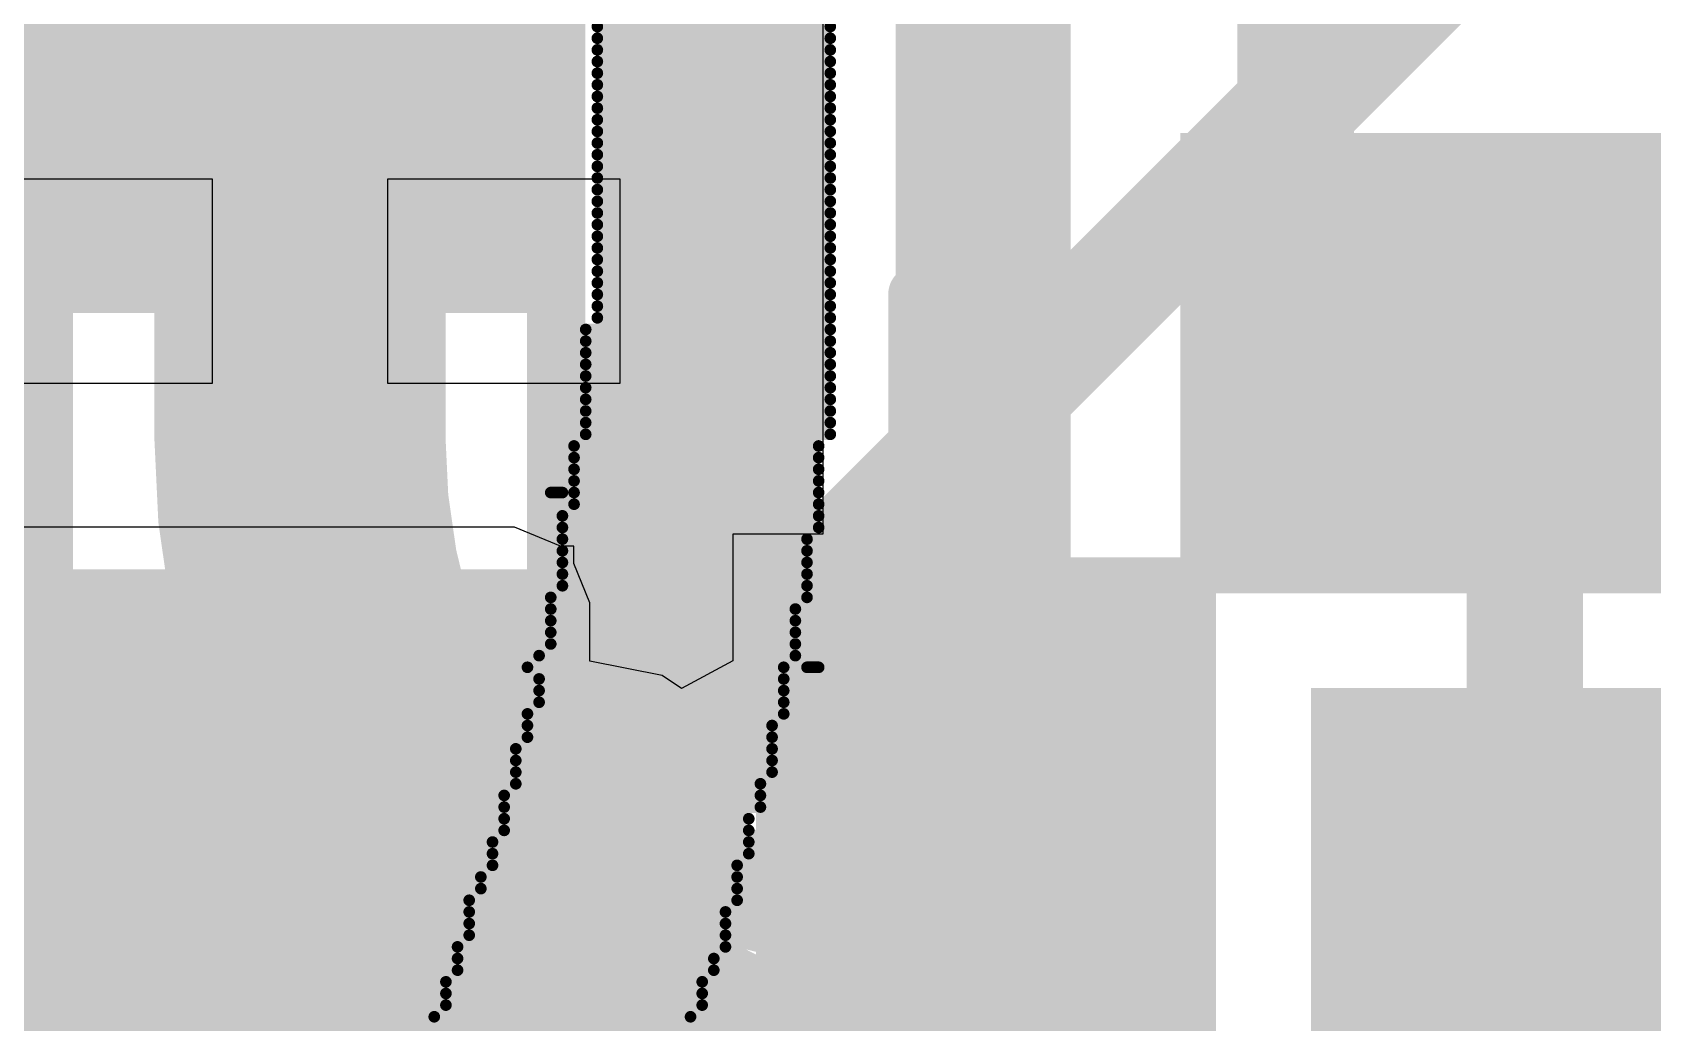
# Model space of a CAD drawing. Header units: inches. Extents: x -0.9 to 13.3, y -2.2 to 2.7.
# Drawn here: x 1.4319 to 1.571, y -0.3965 to -0.3115 of the extents above; entities that cross this region are included whole.
import ezdxf

# ---------------------------------------------------------------- set-up
doc = ezdxf.new("R2010")
doc.units = ezdxf.units.IN
doc.header["$MEASUREMENT"] = 0
for name, color, linetype in [('Board Outline', 216, 'Continuous'), ('Bottom Layer', 5, 'Continuous'), ('Bottom Overlay', 54, 'Continuous'), ('Dimension', 6, 'Continuous'), ('Drill Drawing', 1, 'Continuous'), ('Top Layer', 1, 'Continuous'), ('Top Overlay', 2, 'Continuous'), ('Top Paste', 8, 'Continuous'), ('Top Solder', 216, 'Continuous'), ('Via Holes', 16, 'Continuous')]:
    doc.layers.add(name, color=color, linetype=linetype)

# ---------------------------------------------------------------- blocks, each defined once
blk = doc.blocks.new('TQFN_16_EP_3_3__53')
at = {"layer": 'Top Layer'}
for points in [[(-0.023622, 0.07185045), (-0.023622, 0.04035435), (-0.035433, 0.04035435), (-0.035433, 0.07185045)], [(-0.003936999999999997, 0.07185045), (-0.003937000000000003, 0.04035435), (-0.015748, 0.04035435), (-0.015748, 0.07185045)], [(-0.07185035, 0.0354331), (-0.04035425, 0.0354331), (-0.04035425, 0.0236221), (-0.07185035, 0.0236221)], [(-0.0242126, 0.0242126), (0.0242126, 0.0242126), (0.0242126, -0.0242126), (-0.0242126, -0.0242126)], [(-0.07185035, 0.0157481), (-0.04035425, 0.0157481), (-0.04035425, 0.0039371), (-0.07185035, 0.0039371)]]:
    blk.add_hatch(color=1, dxfattribs=at).paths.add_polyline_path(points)
at = {"layer": 'Top Paste'}
for points in [[(-0.023622, 0.07185045), (-0.023622, 0.04035435), (-0.035433, 0.04035435), (-0.035433, 0.07185045)], [(-0.003936999999999997, 0.07185045), (-0.003937000000000003, 0.04035435), (-0.015748, 0.04035435), (-0.015748, 0.07185045)], [(-0.07185035, 0.0354331), (-0.04035425, 0.0354331), (-0.04035425, 0.0236221), (-0.07185035, 0.0236221)], [(-0.0242126, 0.0242126), (0.0242126, 0.0242126), (0.0242126, -0.0242126), (-0.0242126, -0.0242126)], [(-0.07185035, 0.0157481), (-0.04035425, 0.0157481), (-0.04035425, 0.0039371), (-0.07185035, 0.0039371)]]:
    blk.add_hatch(color=8, dxfattribs=at).paths.add_polyline_path(points)
at = {"layer": 'Top Solder'}
for points in [[(-0.019622, 0.07585045), (-0.019622, 0.03635435), (-0.039433, 0.03635435), (-0.039433, 0.07585045)], [(6.300000000000291e-05, 0.07585045), (6.299999999999709e-05, 0.03635435), (-0.019748, 0.03635435), (-0.019748, 0.07585045)], [(0.0197481, 0.07585045), (0.0197481, 0.03635435), (-6.290000000000291e-05, 0.03635435), (-6.289999999999708e-05, 0.07585045)], [(-0.07585035, 0.0394331), (-0.03635425, 0.0394331), (-0.03635425, 0.0196221), (-0.07585035, 0.0196221)], [(-0.0282126, 0.0282126), (0.0282126, 0.0282126), (0.0282126, -0.0282126), (-0.0282126, -0.0282126)], [(-0.07585035, 0.0197481), (-0.03635425, 0.0197481), (-0.03635425, -6.29e-05), (-0.07585035, -6.29e-05)], [(-0.07585035, 6.3e-05), (-0.03635425, 6.3e-05), (-0.03635425, -0.019748), (-0.07585035, -0.019748)]]:
    blk.add_hatch(color=216, dxfattribs=at).paths.add_polyline_path(points)
at = {"layer": 'Top Overlay'}
for points in [[(-0.062, 0.044, 0.005, 0.005, 0), (-0.062, 0.062, 0.005, 0.005, 0)], [(-0.062, 0.062, 0.005, 0.005, 0), (-0.045, 0.062, 0.005, 0.005, 0)], [(-0.083, 0.036, 0.005, 0.005, 0), (-0.078, 0.031, 0.005, 0.005, 0)], [(-0.083, 0.026, 0.005, 0.005, 0), (-0.083, 0.036, 0.005, 0.005, 0)], [(-0.083, 0.026, 0.005, 0.005, 0), (-0.078, 0.031, 0.005, 0.005, 0)]]:
    blk.add_lwpolyline(points, format="xyseb", dxfattribs=at)
for points in [[(-0.06325, 0.062, 0.0025, 0.0025, 1), (-0.06075, 0.062, 0.0025, 0.0025, 1)], [(-0.06325, 0.062, 0.0025, 0.0025, 1), (-0.06075, 0.062, 0.0025, 0.0025, 1)], [(-0.04625, 0.062, 0.0025, 0.0025, 1), (-0.04375, 0.062, 0.0025, 0.0025, 1)], [(-0.06325, 0.044, 0.0025, 0.0025, 1), (-0.06075, 0.044, 0.0025, 0.0025, 1)], [(-0.08425, 0.036, 0.0025, 0.0025, 1), (-0.08175, 0.036, 0.0025, 0.0025, 1)], [(-0.08425, 0.036, 0.0025, 0.0025, 1), (-0.08175, 0.036, 0.0025, 0.0025, 1)], [(-0.07925, 0.031, 0.0025, 0.0025, 1), (-0.07675, 0.031, 0.0025, 0.0025, 1)], [(-0.07925, 0.031, 0.0025, 0.0025, 1), (-0.07675, 0.031, 0.0025, 0.0025, 1)], [(-0.08425, 0.026, 0.0025, 0.0025, 1), (-0.08175, 0.026, 0.0025, 0.0025, 1)], [(-0.08425, 0.026, 0.0025, 0.0025, 1), (-0.08175, 0.026, 0.0025, 0.0025, 1)]]:
    blk.add_lwpolyline(points, format="xyseb", close=True, dxfattribs=at)
blk = doc.blocks.new('S______B______88')
at = {"layer": 'Top Layer'}
for points in [[(-0.045, -0.0175), (-0.045, 0.0175), (-0.015, 0.0175), (-0.015, -0.0175)], [(0.015, -0.0175), (0.015, 0.0175), (0.045, 0.0175), (0.045, -0.0175)]]:
    blk.add_hatch(color=1, dxfattribs=at).paths.add_polyline_path(points)
at = {"layer": 'Top Paste'}
for points in [[(-0.045, -0.0175), (-0.045, 0.0175), (-0.015, 0.0175), (-0.015, -0.0175)], [(0.015, -0.0175), (0.015, 0.0175), (0.045, 0.0175), (0.045, -0.0175)]]:
    blk.add_hatch(color=8, dxfattribs=at).paths.add_polyline_path(points)
at = {"layer": 'Top Solder'}
for points in [[(-0.049, -0.0215), (-0.049, 0.0215), (-0.011, 0.0215), (-0.011, -0.0215)], [(0.011, -0.0215), (0.011, 0.0215), (0.049, 0.0215), (0.049, -0.0215)]]:
    blk.add_hatch(color=216, dxfattribs=at).paths.add_polyline_path(points)
at = {"layer": 'Top Overlay'}
for points in [[(-0.05, 0.022, 0.005, 0.005, 0), (-0.05, -0.022, 0.005, 0.005, 0)], [(-0.05, 0.022, 0.005, 0.005, 0), (0.05, 0.022, 0.005, 0.005, 0)], [(0.05, 0.022, 0.005, 0.005, 0), (0.05, -0.022, 0.005, 0.005, 0)], [(-0.05, -0.022, 0.005, 0.005, 0), (0.05, -0.022, 0.005, 0.005, 0)]]:
    blk.add_lwpolyline(points, format="xyseb", dxfattribs=at)
for points in [[(-0.05125, 0.022, 0.0025, 0.0025, 1), (-0.04875, 0.022, 0.0025, 0.0025, 1)], [(-0.05125, 0.022, 0.0025, 0.0025, 1), (-0.04875, 0.022, 0.0025, 0.0025, 1)], [(0.04875, 0.022, 0.0025, 0.0025, 1), (0.05125, 0.022, 0.0025, 0.0025, 1)], [(0.04875, 0.022, 0.0025, 0.0025, 1), (0.05125, 0.022, 0.0025, 0.0025, 1)], [(-0.05125, -0.022, 0.0025, 0.0025, 1), (-0.04875, -0.022, 0.0025, 0.0025, 1)], [(-0.05125, -0.022, 0.0025, 0.0025, 1), (-0.04875, -0.022, 0.0025, 0.0025, 1)], [(0.04875, -0.022, 0.0025, 0.0025, 1), (0.05125, -0.022, 0.0025, 0.0025, 1)], [(0.04875, -0.022, 0.0025, 0.0025, 1), (0.05125, -0.022, 0.0025, 0.0025, 1)]]:
    blk.add_lwpolyline(points, format="xyseb", close=True, dxfattribs=at)

msp = doc.modelspace()

# ---------------------------------------------------------------- hatches: boundary and pattern name
at = {"layer": 'Bottom Layer'}
msp.add_hatch(color=5, dxfattribs=at).paths.add_polyline_path([(1.5452784, -0.4210467), (1.5982784, -0.4210467), (1.5982784, -0.3680467), (1.5452784, -0.3680467)])
h = msp.add_hatch(color=5, dxfattribs=at)
edge = h.paths.add_edge_path()
edge.add_arc((1.5572784, -0.3840467), 0.011811, 0, 360)
at = {"layer": 'Top Layer'}
msp.add_hatch(color=1, dxfattribs=at).paths.add_polyline_path([(1.4732784, -0.3605021), (1.2159206, -0.3605021), (1.2159206, -0.3960465), (1.4732784, -0.3960465)])
h = msp.add_hatch(color=1, dxfattribs=at)
edge = h.paths.add_edge_path()
edge.add_arc((1.5572784, -0.3840467), 0.011811, 0, 360)
at = {"layer": 'Via Holes'}
h = msp.add_hatch(color=7, dxfattribs=at)
edge = h.paths.add_edge_path()
edge.add_arc((1.5572784, -0.3840467), 0.0059055, 0, 360)

# ---------------------------------------------------------------- linework, layer by layer
at = {"layer": 'Board Outline'}
msp.add_lwpolyline([(1.9986701, 0.2156704, 0.01, 0.01, -1.122171366645898), (-0.011594, -1.5132862, 0.01, 0.01, 0)], format="xyseb", dxfattribs=at)
at = {"layer": 'Bottom Layer'}
for points in [[(1.4548768, -0.3464601, 0.025, 0.025, 0), (1.4548768, -0.2846451, 0.025, 0.025, 0)], [(1.5147341, -0.4090468, 0.025, 0.025, -0.4012189044202019), (1.4548767, -0.3464601, 0.025, 0.025, 0)]]:
    msp.add_lwpolyline(points, format="xyseb", dxfattribs=at)
for points in [[(1.4486267, -0.3464601, 0.0125, 0.0125, 1), (1.4611267, -0.3464601, 0.0125, 0.0125, 1)], [(1.4486268, -0.3464601, 0.0125, 0.0125, 1), (1.4611268, -0.3464601, 0.0125, 0.0125, 1)]]:
    msp.add_lwpolyline(points, format="xyseb", close=True, dxfattribs=at)
at = {"layer": 'Bottom Overlay'}
for points in [[(1.4804044, -0.3110467, 0.001, 0.001, 0), (1.5004044, -0.3110467, 0.001, 0.001, 0)], [(1.4804044, -0.3120467, 0.001, 0.001, 0), (1.5004044, -0.3120467, 0.001, 0.001, 0)], [(1.4804044, -0.3130467, 0.001, 0.001, 0), (1.5004044, -0.3130467, 0.001, 0.001, 0)], [(1.4804044, -0.3140467, 0.001, 0.001, 0), (1.5004044, -0.3140467, 0.001, 0.001, 0)], [(1.4804044, -0.3150467, 0.001, 0.001, 0), (1.5004044, -0.3150467, 0.001, 0.001, 0)], [(1.4804044, -0.3160467, 0.001, 0.001, 0), (1.5004044, -0.3160467, 0.001, 0.001, 0)], [(1.4804044, -0.3170467, 0.001, 0.001, 0), (1.5004044, -0.3170467, 0.001, 0.001, 0)], [(1.4804044, -0.3180467, 0.001, 0.001, 0), (1.5004044, -0.3180467, 0.001, 0.001, 0)], [(1.4804044, -0.3190467, 0.001, 0.001, 0), (1.5004044, -0.3190467, 0.001, 0.001, 0)], [(1.4804044, -0.3200467, 0.001, 0.001, 0), (1.5004044, -0.3200467, 0.001, 0.001, 0)], [(1.4804044, -0.3210467, 0.001, 0.001, 0), (1.5004044, -0.3210467, 0.001, 0.001, 0)], [(1.4804044, -0.3220467, 0.001, 0.001, 0), (1.5004044, -0.3220467, 0.001, 0.001, 0)], [(1.4804044, -0.3230467, 0.001, 0.001, 0), (1.5004044, -0.3230467, 0.001, 0.001, 0)], [(1.4804044, -0.3240467, 0.001, 0.001, 0), (1.5004044, -0.3240467, 0.001, 0.001, 0)], [(1.4804044, -0.3250467, 0.001, 0.001, 0), (1.5004044, -0.3250467, 0.001, 0.001, 0)], [(1.4804044, -0.3260467, 0.001, 0.001, 0), (1.5004044, -0.3260467, 0.001, 0.001, 0)], [(1.4804044, -0.3270467, 0.001, 0.001, 0), (1.5004044, -0.3270467, 0.001, 0.001, 0)], [(1.4804044, -0.3280467, 0.001, 0.001, 0), (1.5004044, -0.3280467, 0.001, 0.001, 0)], [(1.4804044, -0.3290467, 0.001, 0.001, 0), (1.5004044, -0.3290467, 0.001, 0.001, 0)], [(1.4804044, -0.3300467, 0.001, 0.001, 0), (1.5004044, -0.3300467, 0.001, 0.001, 0)], [(1.4804044, -0.3310467, 0.001, 0.001, 0), (1.5004044, -0.3310467, 0.001, 0.001, 0)], [(1.4804044, -0.3320467, 0.001, 0.001, 0), (1.5004044, -0.3320467, 0.001, 0.001, 0)], [(1.4804044, -0.3330467, 0.001, 0.001, 0), (1.5004044, -0.3330467, 0.001, 0.001, 0)], [(1.4804044, -0.3340467, 0.001, 0.001, 0), (1.5004044, -0.3340467, 0.001, 0.001, 0)], [(1.4804044, -0.3350467, 0.001, 0.001, 0), (1.5004044, -0.3350467, 0.001, 0.001, 0)], [(1.4794044, -0.3370467, 0.001, 0.001, 0), (1.5004044, -0.3370467, 0.001, 0.001, 0)], [(1.4804044, -0.3360467, 0.001, 0.001, 0), (1.5004044, -0.3360467, 0.001, 0.001, 0)], [(1.4794044, -0.3380467, 0.001, 0.001, 0), (1.5004044, -0.3380467, 0.001, 0.001, 0)], [(1.4794044, -0.3390467, 0.001, 0.001, 0), (1.5004044, -0.3390467, 0.001, 0.001, 0)], [(1.4794044, -0.3400467, 0.001, 0.001, 0), (1.5004044, -0.3400467, 0.001, 0.001, 0)], [(1.4794044, -0.3410467, 0.001, 0.001, 0), (1.5004044, -0.3410467, 0.001, 0.001, 0)], [(1.4794044, -0.3420467, 0.001, 0.001, 0), (1.5004044, -0.3420467, 0.001, 0.001, 0)], [(1.4794044, -0.3430467, 0.001, 0.001, 0), (1.5004044, -0.3430467, 0.001, 0.001, 0)], [(1.4794044, -0.3440467, 0.001, 0.001, 0), (1.5004044, -0.3440467, 0.001, 0.001, 0)], [(1.4794044, -0.3450467, 0.001, 0.001, 0), (1.5004044, -0.3450467, 0.001, 0.001, 0)], [(1.4794044, -0.3460467, 0.001, 0.001, 0), (1.5004044, -0.3460467, 0.001, 0.001, 0)], [(1.4784044, -0.3470467, 0.001, 0.001, 0), (1.4994044, -0.3470467, 0.001, 0.001, 0)], [(1.4784044, -0.3480467, 0.001, 0.001, 0), (1.4994044, -0.3480467, 0.001, 0.001, 0)], [(1.4784044, -0.3490467, 0.001, 0.001, 0), (1.4994044, -0.3490467, 0.001, 0.001, 0)], [(1.4784044, -0.3500467, 0.001, 0.001, 0), (1.4994044, -0.3500467, 0.001, 0.001, 0)], [(1.4764044, -0.3510467, 0.001, 0.001, 0), (1.4774044, -0.3510467, 0.001, 0.001, 0)], [(1.4784044, -0.3510467, 0.001, 0.001, 0), (1.4994044, -0.3510467, 0.001, 0.001, 0)], [(1.4784044, -0.3520467, 0.001, 0.001, 0), (1.4994044, -0.3520467, 0.001, 0.001, 0)], [(1.4774044, -0.3530467, 0.001, 0.001, 0), (1.4994044, -0.3530467, 0.001, 0.001, 0)], [(1.4774044, -0.3540467, 0.001, 0.001, 0), (1.4994044, -0.3540467, 0.001, 0.001, 0)], [(1.4774044, -0.3550467, 0.001, 0.001, 0), (1.4984044, -0.3550467, 0.001, 0.001, 0)], [(1.4774044, -0.3560467, 0.001, 0.001, 0), (1.4984044, -0.3560467, 0.001, 0.001, 0)], [(1.4774044, -0.3570467, 0.001, 0.001, 0), (1.4984044, -0.3570467, 0.001, 0.001, 0)], [(1.4774044, -0.3580467, 0.001, 0.001, 0), (1.4984044, -0.3580467, 0.001, 0.001, 0)], [(1.4774044, -0.3590467, 0.001, 0.001, 0), (1.4984044, -0.3590467, 0.001, 0.001, 0)], [(1.4764044, -0.3600467, 0.001, 0.001, 0), (1.4984044, -0.3600467, 0.001, 0.001, 0)], [(1.4764044, -0.3610467, 0.001, 0.001, 0), (1.4974044, -0.3610467, 0.001, 0.001, 0)], [(1.4764044, -0.3620467, 0.001, 0.001, 0), (1.4974044, -0.3620467, 0.001, 0.001, 0)], [(1.4764044, -0.3630467, 0.001, 0.001, 0), (1.4974044, -0.3630467, 0.001, 0.001, 0)], [(1.4764044, -0.3640467, 0.001, 0.001, 0), (1.4974044, -0.3640467, 0.001, 0.001, 0)], [(1.4744044, -0.3660467, 0.001, 0.001, 0), (1.4964044, -0.3660467, 0.001, 0.001, 0)], [(1.4754044, -0.3650467, 0.001, 0.001, 0), (1.4974044, -0.3650467, 0.001, 0.001, 0)], [(1.4984044, -0.3660467, 0.001, 0.001, 0), (1.4994044, -0.3660467, 0.001, 0.001, 0)], [(1.4754044, -0.3670467, 0.001, 0.001, 0), (1.4964044, -0.3670467, 0.001, 0.001, 0)], [(1.4754044, -0.3680467, 0.001, 0.001, 0), (1.4964044, -0.3680467, 0.001, 0.001, 0)], [(1.4754044, -0.3690467, 0.001, 0.001, 0), (1.4964044, -0.3690467, 0.001, 0.001, 0)], [(1.4744044, -0.3700467, 0.001, 0.001, 0), (1.4964044, -0.3700467, 0.001, 0.001, 0)], [(1.4744044, -0.3710467, 0.001, 0.001, 0), (1.4954044, -0.3710467, 0.001, 0.001, 0)], [(1.4734044, -0.3730467, 0.001, 0.001, 0), (1.4954044, -0.3730467, 0.001, 0.001, 0)], [(1.4744044, -0.3720467, 0.001, 0.001, 0), (1.4954044, -0.3720467, 0.001, 0.001, 0)], [(1.4734044, -0.3740467, 0.001, 0.001, 0), (1.4954044, -0.3740467, 0.001, 0.001, 0)], [(1.4734044, -0.3750467, 0.001, 0.001, 0), (1.4954044, -0.3750467, 0.001, 0.001, 0)], [(1.4734044, -0.3760467, 0.001, 0.001, 0), (1.4944044, -0.3760467, 0.001, 0.001, 0)], [(1.4724044, -0.3770467, 0.001, 0.001, 0), (1.4944044, -0.3770467, 0.001, 0.001, 0)], [(1.4724044, -0.3780467, 0.001, 0.001, 0), (1.4944044, -0.3780467, 0.001, 0.001, 0)], [(1.4724044, -0.3790467, 0.001, 0.001, 0), (1.4934044, -0.3790467, 0.001, 0.001, 0)], [(1.4724044, -0.3800467, 0.001, 0.001, 0), (1.4934044, -0.3800467, 0.001, 0.001, 0)], [(1.4714044, -0.3810467, 0.001, 0.001, 0), (1.4934044, -0.3810467, 0.001, 0.001, 0)], [(1.4714044, -0.3820467, 0.001, 0.001, 0), (1.4934044, -0.3820467, 0.001, 0.001, 0)], [(1.4704044, -0.3840467, 0.001, 0.001, 0), (1.4924044, -0.3840467, 0.001, 0.001, 0)], [(1.4714044, -0.3830467, 0.001, 0.001, 0), (1.4924044, -0.3830467, 0.001, 0.001, 0)], [(1.4704044, -0.3850467, 0.001, 0.001, 0), (1.4924044, -0.3850467, 0.001, 0.001, 0)], [(1.4694044, -0.3860467, 0.001, 0.001, 0), (1.4924044, -0.3860467, 0.001, 0.001, 0)], [(1.4694044, -0.3870467, 0.001, 0.001, 0), (1.4914044, -0.3870467, 0.001, 0.001, 0)], [(1.4694044, -0.3880467, 0.001, 0.001, 0), (1.4914044, -0.3880467, 0.001, 0.001, 0)], [(1.4694044, -0.3890467, 0.001, 0.001, 0), (1.4914044, -0.3890467, 0.001, 0.001, 0)], [(1.4684044, -0.3900467, 0.001, 0.001, 0), (1.4914044, -0.3900467, 0.001, 0.001, 0)], [(1.4684044, -0.3910467, 0.001, 0.001, 0), (1.4904044, -0.3910467, 0.001, 0.001, 0)], [(1.4684044, -0.3920467, 0.001, 0.001, 0), (1.4904044, -0.3920467, 0.001, 0.001, 0)], [(1.4674044, -0.3930467, 0.001, 0.001, 0), (1.4894044, -0.3930467, 0.001, 0.001, 0)], [(1.4674044, -0.3940467, 0.001, 0.001, 0), (1.4894044, -0.3940467, 0.001, 0.001, 0)], [(1.4674044, -0.3950467, 0.001, 0.001, 0), (1.4894044, -0.3950467, 0.001, 0.001, 0)], [(1.4664044, -0.3960467, 0.001, 0.001, 0), (1.4884044, -0.3960467, 0.001, 0.001, 0)]]:
    msp.add_lwpolyline(points, format="xyseb", dxfattribs=at)
for points in [[(1.4801544, -0.3110467, 0.0005, 0.0005, 1), (1.4806544, -0.3110467, 0.0005, 0.0005, 1)], [(1.4801544, -0.3120467, 0.0005, 0.0005, 1), (1.4806544, -0.3120467, 0.0005, 0.0005, 1)], [(1.5001544, -0.3110467, 0.0005, 0.0005, 1), (1.5006544, -0.3110467, 0.0005, 0.0005, 1)], [(1.5001544, -0.3120467, 0.0005, 0.0005, 1), (1.5006544, -0.3120467, 0.0005, 0.0005, 1)], [(1.4801544, -0.3130467, 0.0005, 0.0005, 1), (1.4806544, -0.3130467, 0.0005, 0.0005, 1)], [(1.5001544, -0.3130467, 0.0005, 0.0005, 1), (1.5006544, -0.3130467, 0.0005, 0.0005, 1)], [(1.4801544, -0.3140467, 0.0005, 0.0005, 1), (1.4806544, -0.3140467, 0.0005, 0.0005, 1)], [(1.5001544, -0.3140467, 0.0005, 0.0005, 1), (1.5006544, -0.3140467, 0.0005, 0.0005, 1)], [(1.4801544, -0.3150467, 0.0005, 0.0005, 1), (1.4806544, -0.3150467, 0.0005, 0.0005, 1)], [(1.4801544, -0.3160467, 0.0005, 0.0005, 1), (1.4806544, -0.3160467, 0.0005, 0.0005, 1)], [(1.5001544, -0.3150467, 0.0005, 0.0005, 1), (1.5006544, -0.3150467, 0.0005, 0.0005, 1)], [(1.5001544, -0.3160467, 0.0005, 0.0005, 1), (1.5006544, -0.3160467, 0.0005, 0.0005, 1)], [(1.4801544, -0.3170467, 0.0005, 0.0005, 1), (1.4806544, -0.3170467, 0.0005, 0.0005, 1)], [(1.5001544, -0.3170467, 0.0005, 0.0005, 1), (1.5006544, -0.3170467, 0.0005, 0.0005, 1)], [(1.4801544, -0.3180467, 0.0005, 0.0005, 1), (1.4806544, -0.3180467, 0.0005, 0.0005, 1)], [(1.5001544, -0.3180467, 0.0005, 0.0005, 1), (1.5006544, -0.3180467, 0.0005, 0.0005, 1)], [(1.4801544, -0.3190467, 0.0005, 0.0005, 1), (1.4806544, -0.3190467, 0.0005, 0.0005, 1)], [(1.4801544, -0.3200467, 0.0005, 0.0005, 1), (1.4806544, -0.3200467, 0.0005, 0.0005, 1)], [(1.5001544, -0.3190467, 0.0005, 0.0005, 1), (1.5006544, -0.3190467, 0.0005, 0.0005, 1)], [(1.5001544, -0.3200467, 0.0005, 0.0005, 1), (1.5006544, -0.3200467, 0.0005, 0.0005, 1)], [(1.4801544, -0.3210467, 0.0005, 0.0005, 1), (1.4806544, -0.3210467, 0.0005, 0.0005, 1)], [(1.5001544, -0.3210467, 0.0005, 0.0005, 1), (1.5006544, -0.3210467, 0.0005, 0.0005, 1)], [(1.4801544, -0.3220467, 0.0005, 0.0005, 1), (1.4806544, -0.3220467, 0.0005, 0.0005, 1)], [(1.4801544, -0.3230467, 0.0005, 0.0005, 1), (1.4806544, -0.3230467, 0.0005, 0.0005, 1)], [(1.5001544, -0.3220467, 0.0005, 0.0005, 1), (1.5006544, -0.3220467, 0.0005, 0.0005, 1)], [(1.5001544, -0.3230467, 0.0005, 0.0005, 1), (1.5006544, -0.3230467, 0.0005, 0.0005, 1)], [(1.4801544, -0.3240467, 0.0005, 0.0005, 1), (1.4806544, -0.3240467, 0.0005, 0.0005, 1)], [(1.5001544, -0.3240467, 0.0005, 0.0005, 1), (1.5006544, -0.3240467, 0.0005, 0.0005, 1)], [(1.4801544, -0.3250467, 0.0005, 0.0005, 1), (1.4806544, -0.3250467, 0.0005, 0.0005, 1)], [(1.5001544, -0.3250467, 0.0005, 0.0005, 1), (1.5006544, -0.3250467, 0.0005, 0.0005, 1)], [(1.4801544, -0.3260467, 0.0005, 0.0005, 1), (1.4806544, -0.3260467, 0.0005, 0.0005, 1)], [(1.4801544, -0.3270467, 0.0005, 0.0005, 1), (1.4806544, -0.3270467, 0.0005, 0.0005, 1)], [(1.5001544, -0.3260467, 0.0005, 0.0005, 1), (1.5006544, -0.3260467, 0.0005, 0.0005, 1)], [(1.5001544, -0.3270467, 0.0005, 0.0005, 1), (1.5006544, -0.3270467, 0.0005, 0.0005, 1)], [(1.4801544, -0.3280467, 0.0005, 0.0005, 1), (1.4806544, -0.3280467, 0.0005, 0.0005, 1)], [(1.5001544, -0.3280467, 0.0005, 0.0005, 1), (1.5006544, -0.3280467, 0.0005, 0.0005, 1)], [(1.4801544, -0.3290467, 0.0005, 0.0005, 1), (1.4806544, -0.3290467, 0.0005, 0.0005, 1)], [(1.4801544, -0.3300467, 0.0005, 0.0005, 1), (1.4806544, -0.3300467, 0.0005, 0.0005, 1)], [(1.5001544, -0.3290467, 0.0005, 0.0005, 1), (1.5006544, -0.3290467, 0.0005, 0.0005, 1)], [(1.5001544, -0.3300467, 0.0005, 0.0005, 1), (1.5006544, -0.3300467, 0.0005, 0.0005, 1)], [(1.4801544, -0.3310467, 0.0005, 0.0005, 1), (1.4806544, -0.3310467, 0.0005, 0.0005, 1)], [(1.5001544, -0.3310467, 0.0005, 0.0005, 1), (1.5006544, -0.3310467, 0.0005, 0.0005, 1)], [(1.4801544, -0.3320467, 0.0005, 0.0005, 1), (1.4806544, -0.3320467, 0.0005, 0.0005, 1)], [(1.5001544, -0.3320467, 0.0005, 0.0005, 1), (1.5006544, -0.3320467, 0.0005, 0.0005, 1)], [(1.4801544, -0.3330467, 0.0005, 0.0005, 1), (1.4806544, -0.3330467, 0.0005, 0.0005, 1)], [(1.4801544, -0.3340467, 0.0005, 0.0005, 1), (1.4806544, -0.3340467, 0.0005, 0.0005, 1)], [(1.5001544, -0.3330467, 0.0005, 0.0005, 1), (1.5006544, -0.3330467, 0.0005, 0.0005, 1)], [(1.5001544, -0.3340467, 0.0005, 0.0005, 1), (1.5006544, -0.3340467, 0.0005, 0.0005, 1)], [(1.4801544, -0.3350467, 0.0005, 0.0005, 1), (1.4806544, -0.3350467, 0.0005, 0.0005, 1)], [(1.5001544, -0.3350467, 0.0005, 0.0005, 1), (1.5006544, -0.3350467, 0.0005, 0.0005, 1)], [(1.4791544, -0.3370467, 0.0005, 0.0005, 1), (1.4796544, -0.3370467, 0.0005, 0.0005, 1)], [(1.4801544, -0.3360467, 0.0005, 0.0005, 1), (1.4806544, -0.3360467, 0.0005, 0.0005, 1)], [(1.5001544, -0.3360467, 0.0005, 0.0005, 1), (1.5006544, -0.3360467, 0.0005, 0.0005, 1)], [(1.5001544, -0.3370467, 0.0005, 0.0005, 1), (1.5006544, -0.3370467, 0.0005, 0.0005, 1)], [(1.4791544, -0.3380467, 0.0005, 0.0005, 1), (1.4796544, -0.3380467, 0.0005, 0.0005, 1)], [(1.5001544, -0.3380467, 0.0005, 0.0005, 1), (1.5006544, -0.3380467, 0.0005, 0.0005, 1)], [(1.4791544, -0.3390467, 0.0005, 0.0005, 1), (1.4796544, -0.3390467, 0.0005, 0.0005, 1)], [(1.5001544, -0.3390467, 0.0005, 0.0005, 1), (1.5006544, -0.3390467, 0.0005, 0.0005, 1)], [(1.4791544, -0.3400467, 0.0005, 0.0005, 1), (1.4796544, -0.3400467, 0.0005, 0.0005, 1)], [(1.4791544, -0.3410467, 0.0005, 0.0005, 1), (1.4796544, -0.3410467, 0.0005, 0.0005, 1)], [(1.5001544, -0.3400467, 0.0005, 0.0005, 1), (1.5006544, -0.3400467, 0.0005, 0.0005, 1)], [(1.5001544, -0.3410467, 0.0005, 0.0005, 1), (1.5006544, -0.3410467, 0.0005, 0.0005, 1)], [(1.4791544, -0.3420467, 0.0005, 0.0005, 1), (1.4796544, -0.3420467, 0.0005, 0.0005, 1)], [(1.5001544, -0.3420467, 0.0005, 0.0005, 1), (1.5006544, -0.3420467, 0.0005, 0.0005, 1)], [(1.4791544, -0.3430467, 0.0005, 0.0005, 1), (1.4796544, -0.3430467, 0.0005, 0.0005, 1)], [(1.4791544, -0.3440467, 0.0005, 0.0005, 1), (1.4796544, -0.3440467, 0.0005, 0.0005, 1)], [(1.5001544, -0.3430467, 0.0005, 0.0005, 1), (1.5006544, -0.3430467, 0.0005, 0.0005, 1)], [(1.5001544, -0.3440467, 0.0005, 0.0005, 1), (1.5006544, -0.3440467, 0.0005, 0.0005, 1)], [(1.4791544, -0.3450467, 0.0005, 0.0005, 1), (1.4796544, -0.3450467, 0.0005, 0.0005, 1)], [(1.5001544, -0.3450467, 0.0005, 0.0005, 1), (1.5006544, -0.3450467, 0.0005, 0.0005, 1)], [(1.4791544, -0.3460467, 0.0005, 0.0005, 1), (1.4796544, -0.3460467, 0.0005, 0.0005, 1)], [(1.5001544, -0.3460467, 0.0005, 0.0005, 1), (1.5006544, -0.3460467, 0.0005, 0.0005, 1)], [(1.4781544, -0.3470467, 0.0005, 0.0005, 1), (1.4786544, -0.3470467, 0.0005, 0.0005, 1)], [(1.4781544, -0.3480467, 0.0005, 0.0005, 1), (1.4786544, -0.3480467, 0.0005, 0.0005, 1)], [(1.4991544, -0.3470467, 0.0005, 0.0005, 1), (1.4996544, -0.3470467, 0.0005, 0.0005, 1)], [(1.4991544, -0.3480467, 0.0005, 0.0005, 1), (1.4996544, -0.3480467, 0.0005, 0.0005, 1)], [(1.4781544, -0.3490467, 0.0005, 0.0005, 1), (1.4786544, -0.3490467, 0.0005, 0.0005, 1)], [(1.4991544, -0.3490467, 0.0005, 0.0005, 1), (1.4996544, -0.3490467, 0.0005, 0.0005, 1)], [(1.4781544, -0.3500467, 0.0005, 0.0005, 1), (1.4786544, -0.3500467, 0.0005, 0.0005, 1)], [(1.4991544, -0.3500467, 0.0005, 0.0005, 1), (1.4996544, -0.3500467, 0.0005, 0.0005, 1)], [(1.4761544, -0.3510467, 0.0005, 0.0005, 1), (1.4766544, -0.3510467, 0.0005, 0.0005, 1)], [(1.4771544, -0.3510467, 0.0005, 0.0005, 1), (1.4776544, -0.3510467, 0.0005, 0.0005, 1)], [(1.4781544, -0.3510467, 0.0005, 0.0005, 1), (1.4786544, -0.3510467, 0.0005, 0.0005, 1)], [(1.4781544, -0.3520467, 0.0005, 0.0005, 1), (1.4786544, -0.3520467, 0.0005, 0.0005, 1)], [(1.4991544, -0.3510467, 0.0005, 0.0005, 1), (1.4996544, -0.3510467, 0.0005, 0.0005, 1)], [(1.4991544, -0.3520467, 0.0005, 0.0005, 1), (1.4996544, -0.3520467, 0.0005, 0.0005, 1)], [(1.4771544, -0.3530467, 0.0005, 0.0005, 1), (1.4776544, -0.3530467, 0.0005, 0.0005, 1)], [(1.4991544, -0.3530467, 0.0005, 0.0005, 1), (1.4996544, -0.3530467, 0.0005, 0.0005, 1)], [(1.4771544, -0.3540467, 0.0005, 0.0005, 1), (1.4776544, -0.3540467, 0.0005, 0.0005, 1)], [(1.4771544, -0.3550467, 0.0005, 0.0005, 1), (1.4776544, -0.3550467, 0.0005, 0.0005, 1)], [(1.4981544, -0.3550467, 0.0005, 0.0005, 1), (1.4986544, -0.3550467, 0.0005, 0.0005, 1)], [(1.4991544, -0.3540467, 0.0005, 0.0005, 1), (1.4996544, -0.3540467, 0.0005, 0.0005, 1)], [(1.4771544, -0.3560467, 0.0005, 0.0005, 1), (1.4776544, -0.3560467, 0.0005, 0.0005, 1)], [(1.4981544, -0.3560467, 0.0005, 0.0005, 1), (1.4986544, -0.3560467, 0.0005, 0.0005, 1)], [(1.4771544, -0.3570467, 0.0005, 0.0005, 1), (1.4776544, -0.3570467, 0.0005, 0.0005, 1)], [(1.4981544, -0.3570467, 0.0005, 0.0005, 1), (1.4986544, -0.3570467, 0.0005, 0.0005, 1)], [(1.4771544, -0.3580467, 0.0005, 0.0005, 1), (1.4776544, -0.3580467, 0.0005, 0.0005, 1)], [(1.4771544, -0.3590467, 0.0005, 0.0005, 1), (1.4776544, -0.3590467, 0.0005, 0.0005, 1)], [(1.4981544, -0.3580467, 0.0005, 0.0005, 1), (1.4986544, -0.3580467, 0.0005, 0.0005, 1)], [(1.4981544, -0.3590467, 0.0005, 0.0005, 1), (1.4986544, -0.3590467, 0.0005, 0.0005, 1)], [(1.4761544, -0.3600467, 0.0005, 0.0005, 1), (1.4766544, -0.3600467, 0.0005, 0.0005, 1)], [(1.4981544, -0.3600467, 0.0005, 0.0005, 1), (1.4986544, -0.3600467, 0.0005, 0.0005, 1)], [(1.4761544, -0.3610467, 0.0005, 0.0005, 1), (1.4766544, -0.3610467, 0.0005, 0.0005, 1)], [(1.4761544, -0.3620467, 0.0005, 0.0005, 1), (1.4766544, -0.3620467, 0.0005, 0.0005, 1)], [(1.4971544, -0.3610467, 0.0005, 0.0005, 1), (1.4976544, -0.3610467, 0.0005, 0.0005, 1)], [(1.4971544, -0.3620467, 0.0005, 0.0005, 1), (1.4976544, -0.3620467, 0.0005, 0.0005, 1)], [(1.4761544, -0.3630467, 0.0005, 0.0005, 1), (1.4766544, -0.3630467, 0.0005, 0.0005, 1)], [(1.4971544, -0.3630467, 0.0005, 0.0005, 1), (1.4976544, -0.3630467, 0.0005, 0.0005, 1)], [(1.4761544, -0.3640467, 0.0005, 0.0005, 1), (1.4766544, -0.3640467, 0.0005, 0.0005, 1)], [(1.4971544, -0.3640467, 0.0005, 0.0005, 1), (1.4976544, -0.3640467, 0.0005, 0.0005, 1)], [(1.4741544, -0.3660467, 0.0005, 0.0005, 1), (1.4746544, -0.3660467, 0.0005, 0.0005, 1)], [(1.4751544, -0.3650467, 0.0005, 0.0005, 1), (1.4756544, -0.3650467, 0.0005, 0.0005, 1)], [(1.4961544, -0.3660467, 0.0005, 0.0005, 1), (1.4966544, -0.3660467, 0.0005, 0.0005, 1)], [(1.4971544, -0.3650467, 0.0005, 0.0005, 1), (1.4976544, -0.3650467, 0.0005, 0.0005, 1)], [(1.4981544, -0.3660467, 0.0005, 0.0005, 1), (1.4986544, -0.3660467, 0.0005, 0.0005, 1)], [(1.4991544, -0.3660467, 0.0005, 0.0005, 1), (1.4996544, -0.3660467, 0.0005, 0.0005, 1)], [(1.4751544, -0.3670467, 0.0005, 0.0005, 1), (1.4756544, -0.3670467, 0.0005, 0.0005, 1)], [(1.4961544, -0.3670467, 0.0005, 0.0005, 1), (1.4966544, -0.3670467, 0.0005, 0.0005, 1)], [(1.4751544, -0.3680467, 0.0005, 0.0005, 1), (1.4756544, -0.3680467, 0.0005, 0.0005, 1)], [(1.4751544, -0.3690467, 0.0005, 0.0005, 1), (1.4756544, -0.3690467, 0.0005, 0.0005, 1)], [(1.4961544, -0.3680467, 0.0005, 0.0005, 1), (1.4966544, -0.3680467, 0.0005, 0.0005, 1)], [(1.4961544, -0.3690467, 0.0005, 0.0005, 1), (1.4966544, -0.3690467, 0.0005, 0.0005, 1)], [(1.4741544, -0.3700467, 0.0005, 0.0005, 1), (1.4746544, -0.3700467, 0.0005, 0.0005, 1)], [(1.4961544, -0.3700467, 0.0005, 0.0005, 1), (1.4966544, -0.3700467, 0.0005, 0.0005, 1)], [(1.4741544, -0.3710467, 0.0005, 0.0005, 1), (1.4746544, -0.3710467, 0.0005, 0.0005, 1)], [(1.4951544, -0.3710467, 0.0005, 0.0005, 1), (1.4956544, -0.3710467, 0.0005, 0.0005, 1)], [(1.4731544, -0.3730467, 0.0005, 0.0005, 1), (1.4736544, -0.3730467, 0.0005, 0.0005, 1)], [(1.4741544, -0.3720467, 0.0005, 0.0005, 1), (1.4746544, -0.3720467, 0.0005, 0.0005, 1)], [(1.4951544, -0.3720467, 0.0005, 0.0005, 1), (1.4956544, -0.3720467, 0.0005, 0.0005, 1)], [(1.4951544, -0.3730467, 0.0005, 0.0005, 1), (1.4956544, -0.3730467, 0.0005, 0.0005, 1)], [(1.4731544, -0.3740467, 0.0005, 0.0005, 1), (1.4736544, -0.3740467, 0.0005, 0.0005, 1)], [(1.4951544, -0.3740467, 0.0005, 0.0005, 1), (1.4956544, -0.3740467, 0.0005, 0.0005, 1)], [(1.4731544, -0.3750467, 0.0005, 0.0005, 1), (1.4736544, -0.3750467, 0.0005, 0.0005, 1)], [(1.4731544, -0.3760467, 0.0005, 0.0005, 1), (1.4736544, -0.3760467, 0.0005, 0.0005, 1)], [(1.4941544, -0.3760467, 0.0005, 0.0005, 1), (1.4946544, -0.3760467, 0.0005, 0.0005, 1)], [(1.4951544, -0.3750467, 0.0005, 0.0005, 1), (1.4956544, -0.3750467, 0.0005, 0.0005, 1)], [(1.4721544, -0.3770467, 0.0005, 0.0005, 1), (1.4726544, -0.3770467, 0.0005, 0.0005, 1)], [(1.4941544, -0.3770467, 0.0005, 0.0005, 1), (1.4946544, -0.3770467, 0.0005, 0.0005, 1)], [(1.4721544, -0.3780467, 0.0005, 0.0005, 1), (1.4726544, -0.3780467, 0.0005, 0.0005, 1)], [(1.4941544, -0.3780467, 0.0005, 0.0005, 1), (1.4946544, -0.3780467, 0.0005, 0.0005, 1)], [(1.4721544, -0.3790467, 0.0005, 0.0005, 1), (1.4726544, -0.3790467, 0.0005, 0.0005, 1)], [(1.4721544, -0.3800467, 0.0005, 0.0005, 1), (1.4726544, -0.3800467, 0.0005, 0.0005, 1)], [(1.4931544, -0.3790467, 0.0005, 0.0005, 1), (1.4936544, -0.3790467, 0.0005, 0.0005, 1)], [(1.4931544, -0.3800467, 0.0005, 0.0005, 1), (1.4936544, -0.3800467, 0.0005, 0.0005, 1)], [(1.4711544, -0.3810467, 0.0005, 0.0005, 1), (1.4716544, -0.3810467, 0.0005, 0.0005, 1)], [(1.4931544, -0.3810467, 0.0005, 0.0005, 1), (1.4936544, -0.3810467, 0.0005, 0.0005, 1)], [(1.4711544, -0.3820467, 0.0005, 0.0005, 1), (1.4716544, -0.3820467, 0.0005, 0.0005, 1)], [(1.4931544, -0.3820467, 0.0005, 0.0005, 1), (1.4936544, -0.3820467, 0.0005, 0.0005, 1)], [(1.4701544, -0.3840467, 0.0005, 0.0005, 1), (1.4706544, -0.3840467, 0.0005, 0.0005, 1)], [(1.4711544, -0.3830467, 0.0005, 0.0005, 1), (1.4716544, -0.3830467, 0.0005, 0.0005, 1)], [(1.4921544, -0.3830467, 0.0005, 0.0005, 1), (1.4926544, -0.3830467, 0.0005, 0.0005, 1)], [(1.4921544, -0.3840467, 0.0005, 0.0005, 1), (1.4926544, -0.3840467, 0.0005, 0.0005, 1)], [(1.4701544, -0.3850467, 0.0005, 0.0005, 1), (1.4706544, -0.3850467, 0.0005, 0.0005, 1)], [(1.4921544, -0.3850467, 0.0005, 0.0005, 1), (1.4926544, -0.3850467, 0.0005, 0.0005, 1)], [(1.4691544, -0.3860467, 0.0005, 0.0005, 1), (1.4696544, -0.3860467, 0.0005, 0.0005, 1)], [(1.4691544, -0.3870467, 0.0005, 0.0005, 1), (1.4696544, -0.3870467, 0.0005, 0.0005, 1)], [(1.4911544, -0.3870467, 0.0005, 0.0005, 1), (1.4916544, -0.3870467, 0.0005, 0.0005, 1)], [(1.4921544, -0.3860467, 0.0005, 0.0005, 1), (1.4926544, -0.3860467, 0.0005, 0.0005, 1)], [(1.4691544, -0.3880467, 0.0005, 0.0005, 1), (1.4696544, -0.3880467, 0.0005, 0.0005, 1)], [(1.4911544, -0.3880467, 0.0005, 0.0005, 1), (1.4916544, -0.3880467, 0.0005, 0.0005, 1)], [(1.4691544, -0.3890467, 0.0005, 0.0005, 1), (1.4696544, -0.3890467, 0.0005, 0.0005, 1)], [(1.4911544, -0.3890467, 0.0005, 0.0005, 1), (1.4916544, -0.3890467, 0.0005, 0.0005, 1)], [(1.4681544, -0.3900467, 0.0005, 0.0005, 1), (1.4686544, -0.3900467, 0.0005, 0.0005, 1)], [(1.4681544, -0.3910467, 0.0005, 0.0005, 1), (1.4686544, -0.3910467, 0.0005, 0.0005, 1)], [(1.4901544, -0.3910467, 0.0005, 0.0005, 1), (1.4906544, -0.3910467, 0.0005, 0.0005, 1)], [(1.4911544, -0.3900467, 0.0005, 0.0005, 1), (1.4916544, -0.3900467, 0.0005, 0.0005, 1)], [(1.4681544, -0.3920467, 0.0005, 0.0005, 1), (1.4686544, -0.3920467, 0.0005, 0.0005, 1)], [(1.4901544, -0.3920467, 0.0005, 0.0005, 1), (1.4906544, -0.3920467, 0.0005, 0.0005, 1)], [(1.4671544, -0.3930467, 0.0005, 0.0005, 1), (1.4676544, -0.3930467, 0.0005, 0.0005, 1)], [(1.4671544, -0.3940467, 0.0005, 0.0005, 1), (1.4676544, -0.3940467, 0.0005, 0.0005, 1)], [(1.4891544, -0.3930467, 0.0005, 0.0005, 1), (1.4896544, -0.3930467, 0.0005, 0.0005, 1)], [(1.4891544, -0.3940467, 0.0005, 0.0005, 1), (1.4896544, -0.3940467, 0.0005, 0.0005, 1)], [(1.4671544, -0.3950467, 0.0005, 0.0005, 1), (1.4676544, -0.3950467, 0.0005, 0.0005, 1)], [(1.4891544, -0.3950467, 0.0005, 0.0005, 1), (1.4896544, -0.3950467, 0.0005, 0.0005, 1)], [(1.4661544, -0.3960467, 0.0005, 0.0005, 1), (1.4666544, -0.3960467, 0.0005, 0.0005, 1)], [(1.4881544, -0.3960467, 0.0005, 0.0005, 1), (1.4886544, -0.3960467, 0.0005, 0.0005, 1)]]:
    msp.add_lwpolyline(points, format="xyseb", close=True, dxfattribs=at)
at = {"layer": 'Dimension'}
for points in [[(0.0408131, 0.0155972, 0.01, 0.01, -3.064050539179198), (0.0296403, -1.5298955, 0.01, 0.01, 0)], [(1.0932784, -0.7650467, 0.01, 0.01, 0), (2.1742784, 0.3159533, 0.01, 0.01, 0)]]:
    msp.add_lwpolyline(points, format="xyseb", dxfattribs=at)
at = {"layer": 'Drill Drawing'}
for points in [[(1.5472784, -0.3740467, 0.002, 0.002, 0), (1.5572784, -0.3790467, 0.002, 0.002, 0)], [(1.5472784, -0.3740467, 0.002, 0.002, 0), (1.5522784, -0.3840467, 0.002, 0.002, 0)], [(1.5572784, -0.3790467, 0.002, 0.002, 0), (1.5672784, -0.3740467, 0.002, 0.002, 0)], [(1.5622784, -0.3840467, 0.002, 0.002, 0), (1.5672784, -0.3740467, 0.002, 0.002, 0)], [(1.5472784, -0.3940467, 0.002, 0.002, 0), (1.5522784, -0.3840467, 0.002, 0.002, 0)], [(1.5622784, -0.3840467, 0.002, 0.002, 0), (1.5672784, -0.3940467, 0.002, 0.002, 0)], [(1.5472784, -0.3940467, 0.002, 0.002, 0), (1.5572784, -0.3890467, 0.002, 0.002, 0)], [(1.5572784, -0.3890467, 0.002, 0.002, 0), (1.5672784, -0.3940467, 0.002, 0.002, 0)]]:
    msp.add_lwpolyline(points, format="xyseb", dxfattribs=at)
for points in [[(1.5467784, -0.3740467, 0.001, 0.001, 1), (1.5477784, -0.3740467, 0.001, 0.001, 1)], [(1.5467784, -0.3740467, 0.001, 0.001, 1), (1.5477784, -0.3740467, 0.001, 0.001, 1)], [(1.5667784, -0.3740467, 0.001, 0.001, 1), (1.5677784, -0.3740467, 0.001, 0.001, 1)], [(1.5667784, -0.3740467, 0.001, 0.001, 1), (1.5677784, -0.3740467, 0.001, 0.001, 1)], [(1.5567784, -0.3790467, 0.001, 0.001, 1), (1.5577784, -0.3790467, 0.001, 0.001, 1)], [(1.5567784, -0.3790467, 0.001, 0.001, 1), (1.5577784, -0.3790467, 0.001, 0.001, 1)], [(1.5517784, -0.3840467, 0.001, 0.001, 1), (1.5527784, -0.3840467, 0.001, 0.001, 1)], [(1.5517784, -0.3840467, 0.001, 0.001, 1), (1.5527784, -0.3840467, 0.001, 0.001, 1)], [(1.5617784, -0.3840467, 0.001, 0.001, 1), (1.5627784, -0.3840467, 0.001, 0.001, 1)], [(1.5617784, -0.3840467, 0.001, 0.001, 1), (1.5627784, -0.3840467, 0.001, 0.001, 1)], [(1.5567784, -0.3890467, 0.001, 0.001, 1), (1.5577784, -0.3890467, 0.001, 0.001, 1)], [(1.5567784, -0.3890467, 0.001, 0.001, 1), (1.5577784, -0.3890467, 0.001, 0.001, 1)], [(1.5467784, -0.3940467, 0.001, 0.001, 1), (1.5477784, -0.3940467, 0.001, 0.001, 1)], [(1.5467784, -0.3940467, 0.001, 0.001, 1), (1.5477784, -0.3940467, 0.001, 0.001, 1)], [(1.5667784, -0.3940467, 0.001, 0.001, 1), (1.5677784, -0.3940467, 0.001, 0.001, 1)], [(1.5667784, -0.3940467, 0.001, 0.001, 1), (1.5677784, -0.3940467, 0.001, 0.001, 1)]]:
    msp.add_lwpolyline(points, format="xyseb", close=True, dxfattribs=at)
at = {"layer": 'Top Layer'}
for p, q in [((1.4997619, -0.2527187), (1.4997619, -0.3546057)), ((1.4473768, -0.3241453), (1.4273768, -0.3241453)), ((1.4473768, -0.3416451), (1.4473768, -0.3241453)), ((1.4823768, -0.3241453), (1.4623768, -0.3241453)), ((1.4623768, -0.3241453), (1.4623768, -0.3416451)), ((1.4823768, -0.3416451), (1.4823768, -0.3241453)), ((1.4273768, -0.3416451), (1.4473768, -0.3416451)), ((1.4623768, -0.3416451), (1.4823768, -0.3416451)), ((1.4732784, -0.3540077), (1.2159205, -0.3540077)), ((1.4772313, -0.3556451), (1.4732784, -0.3540077)), ((1.4997619, -0.3546057), (1.4920265, -0.3546057)), ((1.4920265, -0.3546057), (1.4920265, -0.3655014)), ((1.4783768, -0.3556451), (1.4772313, -0.3556451)), ((1.4783768, -0.3571319), (1.4783768, -0.3556451)), ((1.4797728, -0.3605021), (1.4783768, -0.3571319)), ((1.4797728, -0.3655261), (1.4797728, -0.3605021)), ((1.4859717, -0.3667591), (1.4797728, -0.3655261)), ((1.4920265, -0.3655014), (1.4876168, -0.3678584)), ((1.4876168, -0.3678584), (1.4859717, -0.3667591))]:
    msp.add_line(p, q, dxfattribs=at)
for points in [[(1.5135264, -0.3662631, 0.015, 0.015, 0), (1.5135264, -0.2412947, 0.015, 0.015, 0)], [(1.5403493, -0.3399364, 0.01, 0.01, 0), (1.5403493, -0.2481847, 0.01, 0.01, 0)], [(1.4548768, -0.3166451, 0.025, 0.025, 0), (1.4548768, -0.2846451, 0.025, 0.025, 0)], [(1.5600343, -0.3722768, 0.01, 0.01, 0), (1.5600343, -0.3399364, 0.01, 0.01, 0)], [(1.5135264, -0.3662631, 0.015, 0.015, 0), (1.5137745, -0.3665112, 0.015, 0.015, 0)], [(1.4548768, -0.3766451, 0.01, 0.01, 0), (1.4784804, -0.3766451, 0.01, 0.01, 0)], [(1.4784804, -0.3766451, 0.01, 0.01, -0.198912367379658), (1.4842784, -0.3790467, 0.01, 0.01, 0)], [(1.4842784, -0.3790467, 0.01, 0.01, 0), (1.4853997, -0.380168, 0.01, 0.01, 0)], [(1.499953, -0.3861962, 0.01, 0.01, -0.198912367379658), (1.4853998, -0.380168, 0.01, 0.01, 0)], [(1.5552784, -0.3840467, 0.012, 0.012, -0.1984419905842908), (1.5597196, -0.3858816, 0.012, 0.012, 0)], [(1.5597196, -0.3858816, 0.012, 0.012, 0), (1.5597276, -0.3858896, 0.012, 0.012, 0)], [(1.5597196, -0.3858816, 0.012, 0.012, -0.0004495134997383185), (1.5597276, -0.3858896, 0.012, 0.012, 0)], [(1.5597276, -0.3858896, 0.012, 0.012, 0), (1.5698768, -0.3960388, 0.012, 0.012, 0)], [(1.499953, -0.3861962, 0.01, 0.01, 0), (1.5137745, -0.3861962, 0.01, 0.01, 0)]]:
    msp.add_lwpolyline(points, format="xyseb", dxfattribs=at)
for points in [[(1.4486268, -0.3166451, 0.0125, 0.0125, 1), (1.4611268, -0.3166451, 0.0125, 0.0125, 1)], [(1.5378493, -0.3399364, 0.005, 0.005, 1), (1.5428493, -0.3399364, 0.005, 0.005, 1)], [(1.5575343, -0.3399364, 0.005, 0.005, 1), (1.5625343, -0.3399364, 0.005, 0.005, 1)], [(1.5097764, -0.3662631, 0.0075, 0.0075, 1), (1.5172764, -0.3662631, 0.0075, 0.0075, 1)], [(1.5097764, -0.3662631, 0.0075, 0.0075, 1), (1.5172764, -0.3662631, 0.0075, 0.0075, 1)], [(1.5100245, -0.3665112, 0.0075, 0.0075, 1), (1.5175245, -0.3665112, 0.0075, 0.0075, 1)], [(1.5575343, -0.3722768, 0.005, 0.005, 1), (1.5625343, -0.3722768, 0.005, 0.005, 1)], [(1.4523768, -0.3766451, 0.005, 0.005, 1), (1.4573768, -0.3766451, 0.005, 0.005, 1)], [(1.4759804, -0.3766451, 0.005, 0.005, 1), (1.4809804, -0.3766451, 0.005, 0.005, 1)], [(1.4759804, -0.3766451, 0.005, 0.005, 1), (1.4809804, -0.3766451, 0.005, 0.005, 1)], [(1.4817784, -0.3790467, 0.005, 0.005, 1), (1.4867784, -0.3790467, 0.005, 0.005, 1)], [(1.4817784, -0.3790467, 0.005, 0.005, 1), (1.4867784, -0.3790467, 0.005, 0.005, 1)], [(1.4828997, -0.380168, 0.005, 0.005, 1), (1.4878997, -0.380168, 0.005, 0.005, 1)], [(1.4828998, -0.380168, 0.005, 0.005, 1), (1.4878998, -0.380168, 0.005, 0.005, 1)], [(1.5522784, -0.3840467, 0.006, 0.006, 1), (1.5582784, -0.3840467, 0.006, 0.006, 1)], [(1.5567196, -0.3858816, 0.006, 0.006, 1), (1.5627196, -0.3858816, 0.006, 0.006, 1)], [(1.5567196, -0.3858816, 0.006, 0.006, 1), (1.5627196, -0.3858816, 0.006, 0.006, 1)], [(1.5567196, -0.3858816, 0.006, 0.006, 1), (1.5627196, -0.3858816, 0.006, 0.006, 1)], [(1.5567276, -0.3858896, 0.006, 0.006, 1), (1.5627276, -0.3858896, 0.006, 0.006, 1)], [(1.5567276, -0.3858896, 0.006, 0.006, 1), (1.5627276, -0.3858896, 0.006, 0.006, 1)], [(1.5567276, -0.3858896, 0.006, 0.006, 1), (1.5627276, -0.3858896, 0.006, 0.006, 1)], [(1.497453, -0.3861962, 0.005, 0.005, 1), (1.502453, -0.3861962, 0.005, 0.005, 1)], [(1.497453, -0.3861962, 0.005, 0.005, 1), (1.502453, -0.3861962, 0.005, 0.005, 1)], [(1.5112745, -0.3861962, 0.005, 0.005, 1), (1.5162745, -0.3861962, 0.005, 0.005, 1)], [(1.5668768, -0.3960388, 0.006, 0.006, 1), (1.5728768, -0.3960388, 0.006, 0.006, 1)]]:
    msp.add_lwpolyline(points, format="xyseb", close=True, dxfattribs=at)

# ---------------------------------------------------------------- block references
at = {"rotation": 90}
msp.add_blockref('S______B______88', (1.4548768, -0.3466451), dxfattribs=at)
msp.add_blockref('TQFN_16_EP_3_3__53', (1.5698768, -0.3960388))

doc.saveas('drawing.dxf')
